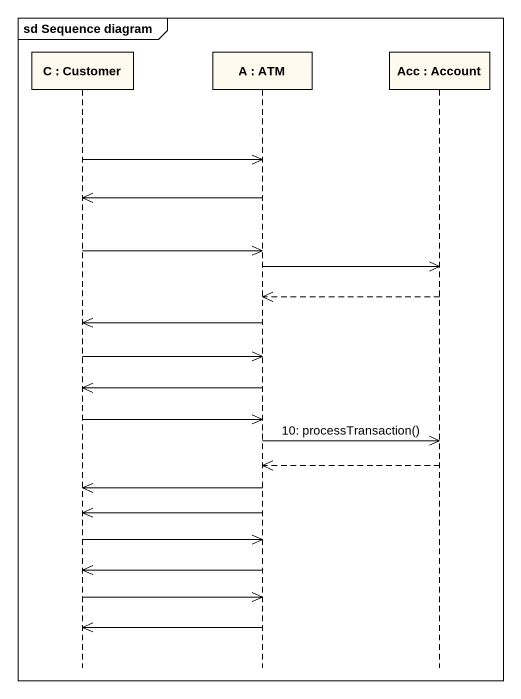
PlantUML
@startuml
mainframe sd Sequence diagram
hide footbox
participant "C : Customer" as C_Customer #FFFAF0
participant "A : ATM" as A_ATM #FFFAF0
participant "Acc : Account" as Acc_Account #FFFAF0

C_Customer ->> A_ATM
A_ATM ->> C_Customer
C_Customer ->> A_ATM
A_ATM ->> Acc_Account
Acc_Account -->> A_ATM
A_ATM ->> C_Customer
C_Customer ->> A_ATM
A_ATM ->> C_Customer
C_Customer ->> A_ATM
A_ATM ->> Acc_Account : 10: processTransaction()
Acc_Account -->> A_ATM
A_ATM ->> C_Customer
A_ATM ->> C_Customer
C_Customer ->> A_ATM
A_ATM ->> C_Customer
C_Customer ->> A_ATM
A_ATM ->> C_Customer
@enduml
